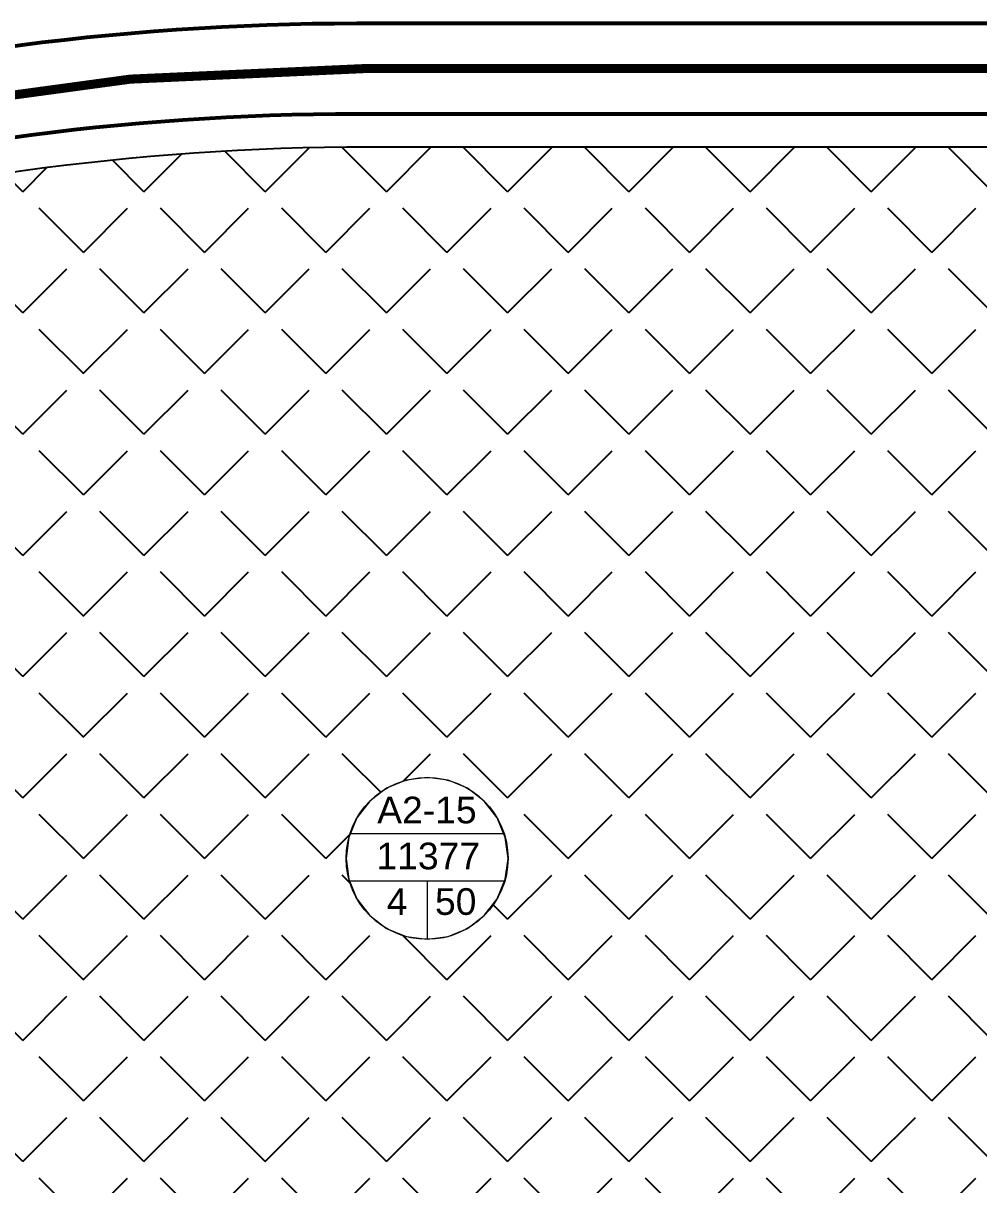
# Model space of a CAD drawing. Extents: x -2063571 to 559285, y 565862 to 1758715.
# Drawn here: x 558500.1 to 558552.7, y 1758440.6 to 1758504.6 of the extents above; entities that cross this region are included whole.
import ezdxf
from ezdxf.enums import TextEntityAlignment as Align

# ---------------------------------------------------------------- set-up
doc = ezdxf.new("R2010")
doc.units = 0
doc.header["$MEASUREMENT"] = 0
doc.set_wipeout_variables(frame=1)
doc.linetypes.add('DIVIDE2', pattern=[0.625, 0.25, -0.125, 0, -0.125, 0, -0.125])
doc.layers.get('0').update_dxf_attribs({"linetype": 'CONTINUOUS'})
doc.layers.add('11111111111111111', color=251, linetype='CONTINUOUS', lineweight=0)
doc.layers.add('kt-su dung dat', color=6, linetype='CONTINUOUS', lineweight=15)
doc.layers.add('d600', color=4, linetype='DIVIDE2')
doc.layers.add('QHCT_Đất công cộng đơn vị ở', color=1, linetype='CONTINUOUS')
doc.styles.add('AVO-DAM', font='')
doc.styles.get('AVO-DAM').set_extended_font_data('VNI-Helve')

# ---------------------------------------------------------------- blocks, each defined once
blk = doc.blocks.new('LO-DAT')
at = {"linetype": 'ByBlock'}
blk.add_wipeout([(63.71, -19.64), (61.54, -3.15), (55.17, 12.21), (45.05, 25.41), (31.85, 35.53), (16.49, 41.89), (0, 44.06), (-16.49, 41.89), (-31.85, 35.53), (-45.05, 25.41), (-55.17, 12.21), (-61.54, -3.15), (-63.71, -19.64), (-61.54, -36.13), (-55.17, -51.5), (-45.05, -64.69), (-31.85, -74.81), (-16.49, -81.18), (0, -83.35), (16.49, -81.18), (31.85, -74.81), (45.05, -64.69), (55.17, -51.5), (61.54, -36.13)], dxfattribs=at).dxf.layer = 'kt-su dung dat'
at = {"layer": 'kt-su dung dat'}
blk.add_line((-60.23, 0), (60.23, 0), dxfattribs=at)
at = {"layer": 'kt-su dung dat', "linetype": 'ByBlock'}
for p, q in [((-61, -37.44), (61, -37.44)), ((0, -37.44), (0, -83.35))]:
    blk.add_line(p, q, dxfattribs=at)
at = {"layer": 'kt-su dung dat', "linetype": 'ByBlock', "flags": 128}
blk.add_lwpolyline([(63.71, -19.64), (61.54, -3.15), (55.17, 12.21), (45.05, 25.41), (31.85, 35.53), (16.49, 41.89), (0, 44.06), (-16.49, 41.89), (-31.85, 35.53), (-45.05, 25.41), (-55.17, 12.21), (-61.54, -3.15), (-63.71, -19.64), (-61.54, -36.13), (-55.17, -51.5), (-45.05, -64.69), (-31.85, -74.81), (-16.49, -81.18), (0, -83.35), (16.49, -81.18), (31.85, -74.81), (45.05, -64.69), (55.17, -51.5), (61.54, -36.13)], close=True, dxfattribs=at)
at = {"layer": 'kt-su dung dat'}
blk.add_circle((0, -19.64), 63.71, dxfattribs=at)
at = {"layer": 'kt-su dung dat', "linetype": 'ByBlock', "style": 'AVO-DAM'}
for p in [(-0.12, 7.9), (0.96, -28.27), (-23.58, -64.11), (22.52, -64.11)]:
    blk.add_attdef('0', text='', height=21, dxfattribs=at).set_placement(p, align=Align.CENTER)

msp = doc.modelspace()

# ---------------------------------------------------------------- hatches: boundary and pattern name
at = {"layer": 'QHCT_Đất công cộng đơn vị ở'}
h = msp.add_hatch(dxfattribs=at)
h.set_pattern_fill('ANGLE', color=8, scale=0.676, angle=45, style=0)
h.set_pattern_definition([(45, (1080.85, 348.8946), (-3.338859226, 3.338859226), [3.43408, -1.28778]), (135, (1080.85, 348.8946), (-3.338859226, -3.338859226), [3.43408, -1.28778])])
edge = h.paths.add_edge_path()
edge.add_line((558570.832, 1758492.798), (558565.832, 1758497.798))
edge.add_line((558565.832, 1758497.798), (558519.105, 1758497.798))
edge.add_arc((558519.223, 1758356.867), 140.932, 90.048, 121.22675)
edge.add_line((558446.161, 1758477.381), (558427.736, 1758466.719))
edge.add_line((558427.736, 1758466.719), (558425.912, 1758459.887))
edge.add_line((558425.912, 1758459.887), (558434.518, 1758445.015))
edge.add_line((558434.518, 1758445.015), (558438.357, 1758438.381))
edge.add_arc((558444.415, 1758441.887), 7, 210.05484, 278.01345)
edge.add_arc((558454.313, 1758371.58), 64, 15.93898, 98.01345, ccw=False)
edge.add_arc((558522.584, 1758391.077), 7, 195.93898, 270.00053)
edge.add_line((558522.584, 1758384.077), (558565.832, 1758384.078))
edge.add_line((558565.832, 1758384.078), (558570.832, 1758389.078))
edge.add_line((558570.832, 1758389.078), (558570.832, 1758492.798))

# ---------------------------------------------------------------- linework, layer by layer
at = {"color": 8, "ltscale": 2}
msp.add_lwpolyline([(558570.832, 1758492.798), (558565.832, 1758497.798), (558519.105, 1758497.798, 0.136889), (558446.161, 1758477.381), (558427.736, 1758466.719), (558425.912, 1758459.887), (558434.518, 1758445.015), (558438.357, 1758438.381, 0.305533), (558445.391, 1758434.955, -0.374255), (558515.853, 1758389.155, 0.334894), (558522.584, 1758384.077), (558565.832, 1758384.078), (558570.832, 1758389.078)], format="xyb", close=True, dxfattribs=at)
at = {"layer": 'd600', "color": 6, "linetype": 'DIVIDE2', "ltscale": 10, "const_width": 0.5}
msp.add_lwpolyline([(558565.32, 1758502.131), (558519.064, 1758502.131, 0.136087), (558444.26, 1758481.387), (558408.803, 1758460.871)], format="xyb", dxfattribs=at)

# ---------------------------------------------------------------- next in the draw order: block references
at = {"layer": 'kt-su dung dat', "color": 8}
ref = msp.add_blockref('LO-DAT', (558522.336, 1758459.994), dxfattribs=dict(at, xscale=0.07, yscale=0.07, zscale=0.07))
ref.add_attrib('0', 'A2-15', dxfattribs={"color": 8, "linetype": 'ByBlock', "height": 1.47, "style": 'AVO-DAM'}).set_placement((558522.328, 1758460.547), align=Align.CENTER)
ref.add_attrib('0', '11377', dxfattribs={"color": 8, "linetype": 'ByBlock', "height": 1.47, "style": 'AVO-DAM'}).set_placement((558522.403, 1758458.015), align=Align.CENTER)
ref.add_attrib('0', '4', dxfattribs={"color": 8, "linetype": 'ByBlock', "height": 1.47, "style": 'AVO-DAM'}).set_placement((558520.685, 1758455.506), align=Align.CENTER)
ref.add_attrib('0', '50', dxfattribs={"color": 8, "linetype": 'ByBlock', "height": 1.47, "style": 'AVO-DAM'}).set_placement((558523.913, 1758455.506), align=Align.CENTER)

# ---------------------------------------------------------------- next in the draw order: linework, layer by layer
at = {"layer": '11111111111111111', "color": 1, "lineweight": 53}
msp.add_lwpolyline([(558529.633, 1758380.9), (558521.973, 1758380.9, -0.334894), (558510.434, 1758389.605, 0.374255), (558445.477, 1758431.826, -0.305533), (558433.418, 1758437.699), (558420.973, 1758459.206, -0.414214), (558424.621, 1758472.87), (558443.002, 1758483.506, -0.136802), (558518.492, 1758504.621), (558563.221, 1758504.621, -0.414214), (558575.221, 1758492.621), (558575.221, 1758392.9, -0.414211), (558563.221, 1758380.9), (558534.176, 1758380.9)], format="xyb", close=True, dxfattribs=at)
msp.add_lwpolyline([(558529.633, 1758380.9), (558521.973, 1758380.9, -0.334894), (558510.434, 1758389.605, 0.374255), (558445.477, 1758431.826, -0.305533), (558433.418, 1758437.699), (558420.973, 1758459.206, -0.414214), (558424.621, 1758472.87), (558443.002, 1758483.506, -0.136802), (558518.492, 1758504.621), (558563.221, 1758504.621, -0.414214), (558575.221, 1758492.621), (558575.221, 1758392.9, -0.414211), (558563.221, 1758380.9), (558534.176, 1758380.9)], format="xyb", close=True, dxfattribs=at)
msp.add_lwpolyline([(558563.221, 1758386.9), (558570.221, 1758393.901), (558570.221, 1758483.117), (558570.221, 1758494.621), (558565.221, 1758499.621), (558518.492, 1758499.621, 0.136892), (558445.55, 1758479.203), (558427.125, 1758468.542), (558425.301, 1758461.71), (558437.746, 1758440.203, 0.305533), (558444.78, 1758436.778, -0.370077), (558514.977, 1758391.879, 0.330818), (558521.679, 1758386.9), (558532.851, 1758386.9)], format="xyb", dxfattribs=at)
msp.add_lwpolyline([(558563.221, 1758386.9), (558570.221, 1758393.901), (558570.221, 1758483.117), (558570.221, 1758494.621), (558565.221, 1758499.621), (558518.492, 1758499.621, 0.136892), (558445.55, 1758479.203), (558427.125, 1758468.542), (558425.301, 1758461.71), (558437.746, 1758440.203, 0.305533), (558444.78, 1758436.778, -0.370077), (558514.977, 1758391.879, 0.330818), (558521.679, 1758386.9), (558532.851, 1758386.9)], format="xyb", dxfattribs=at)

doc.saveas('drawing.dxf')
